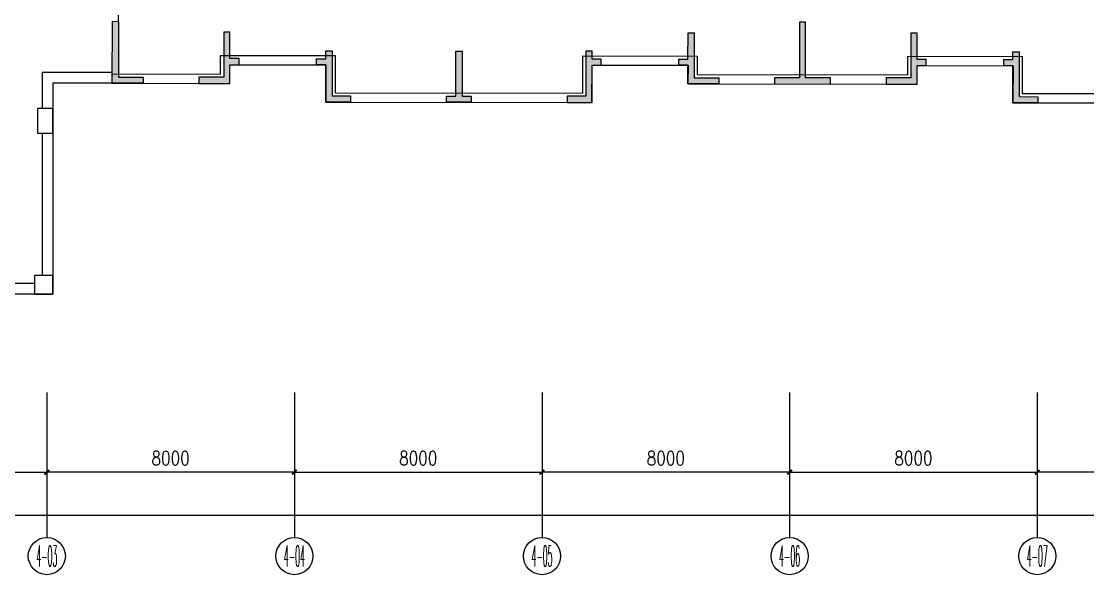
# Model space of a CAD drawing. Extents: x -781653 to 929899, y -295171 to 30012.
# Drawn here: x 429631 to 464083, y -193562 to -175691 of the extents above; entities that cross this region are included whole.
import ezdxf
from ezdxf.enums import TextEntityAlignment as Align

# ---------------------------------------------------------------- set-up
doc = ezdxf.new("R2010")
doc.units = 0
doc.header["$LTSCALE"] = 10
doc.header["$MEASUREMENT"] = 0
doc.linetypes.add('CENTER', pattern=[2, 1.25, -0.25, 0.25, -0.25])
doc.layers.get('0').update_dxf_attribs({"linetype": 'CONTINUOUS'})
doc.layers.get('Defpoints').update_dxf_attribs({"linetype": 'CONTINUOUS'})
for name, color, linetype in [('AXIS', 3, 'CONTINUOUS'), ('AXIS_TEXT', 7, 'CONTINUOUS'), ('COLUMN', 1, 'CONTINUOUS'), ('DOTE', 8, 'CENTER'), ('PUB_DIM', 3, 'CONTINUOUS'), ('solid', 252, 'CONTINUOUS'), ('wall', 8, 'CONTINUOUS'), ('wall-jg', 7, 'CONTINUOUS'), ('结构墙', 1, 'CONTINUOUS')]:
    doc.layers.add(name, color=color, linetype=linetype)
doc.layers.get('DOTE').off()
doc.styles.add('_TCH_AXIS', font='COMPLEX', dxfattribs={"bigfont": 'GBCBIG'})
doc.styles.add('COMPLEX', font='COMPLEX')
doc.styles.add('DIM_FONT', font='SIMPLEX', dxfattribs={"width": 0.8, "bigfont": 'HZTXT'})
doc.dimstyles.new('DIMN300', dxfattribs={"dimscale": 3, "dimtxt": 300, "dimasz": 100, "dimexe": 250, "dimexo": 300, "dimgap": 150, "dimtad": 1, "dimdec": 0, "dimzin": 0, "dimdsep": 46, "dimtxsty": 'DIM_FONT', "dimblk": 'ARCHTICK', "dimcen": 0.09, "dimclrt": 7, "dimazin": 2, "dimtfac": 1, "dimtdec": 0, "dimtix": 1, "dimtmove": 2, "dimatfit": 3, "dimfxl": 0, "dimtolj": 1, "dimtzin": 0, "dimarcsym": 0})

# ---------------------------------------------------------------- blocks, each defined once
blk = doc.blocks.new('A$C0A254713')
at = {"layer": 'solid'}
for points in [[(-40575, 3326), (-40575, 3526), (-41375, 3526), (-41375, 5326), (-41575, 5326), (-41575, 3326)], [(-19175, 3326), (-18375, 3326), (-18375, 3526), (-19175, 3526), (-19175, 5326), (-19375, 5326), (-19375, 3526), (-20175, 3526), (-20175, 3326)], [(-38775, 3526), (-38775, 3326), (-37775, 3326), (-37775, 3926), (-37475, 3926), (-37475, 4126), (-37775, 4126), (-37775, 4976), (-37975, 4976), (-37975, 3526)], [(-22975, 4126), (-23275, 4126), (-23275, 3926), (-22975, 3926), (-22975, 3326), (-21975, 3326), (-21975, 3526), (-22775, 3526), (-22775, 4976), (-22975, 4976)], [(-15575, 4126), (-15275, 4126), (-15275, 3926), (-15575, 3926), (-15575, 3326), (-16575, 3326), (-16575, 3526), (-15775, 3526), (-15775, 4976), (-15575, 4976)], [(-34675, 3926), (-34675, 2726), (-33875, 2726), (-33875, 2926), (-34475, 2926), (-34475, 4376), (-34675, 4376), (-34675, 4126), (-34975, 4126), (-34975, 3926)], [(-30475, 2926), (-30775, 2926), (-30775, 2726), (-29975, 2726), (-29975, 2926), (-30275, 2926), (-30275, 4376), (-30475, 4376)], [(-26075, 3926), (-25775, 3926), (-25775, 4126), (-26075, 4126), (-26075, 4376), (-26275, 4376), (-26275, 2926), (-26875, 2926), (-26875, 2726), (-26075, 2726)], [(-12475, 3926), (-12775, 3926), (-12775, 4126), (-12475, 4126), (-12475, 4376), (-12275, 4376), (-12275, 2926), (-11675, 2926), (-11675, 2726), (-12475, 2726)]]:
    blk.add_hatch(color=256, dxfattribs=at).paths.add_polyline_path(points)
at = {"layer": 'wall-jg'}
blk.add_lwpolyline([(-41375, 3526), (-40575, 3526), (-40575, 3326), (-41575, 3326), (-41575, 5326), (-41375, 5326)], close=True, dxfattribs=at)
for points in [[(-20175, 3326), (-18375, 3326), (-18375, 3526), (-19175, 3526), (-19175, 5326), (-19375, 5326), (-19375, 3526), (-20175, 3526), (-20175, 3326), (-20175, 3326)], [(-37775, 4126), (-37775, 4976), (-37975, 4976), (-37975, 3526), (-38775, 3526), (-38775, 3326), (-37775, 3326), (-37775, 3926), (-37475, 3926), (-37475, 4126), (-37775, 4126)], [(-22975, 4126), (-22975, 4976), (-22775, 4976), (-22775, 3526), (-21975, 3526), (-21975, 3326), (-22975, 3326), (-22975, 3926), (-23275, 3926), (-23275, 4126), (-22975, 4126)], [(-15575, 4126), (-15575, 4976), (-15775, 4976), (-15775, 3526), (-16575, 3526), (-16575, 3326), (-15575, 3326), (-15575, 3926), (-15275, 3926), (-15275, 4126), (-15575, 4126)], [(-34675, 4126), (-34675, 4376), (-34475, 4376), (-34475, 2926), (-33875, 2926), (-33875, 2726), (-34675, 2726), (-34675, 3926), (-34975, 3926), (-34975, 4126), (-34675, 4126)], [(-30775, 2926), (-30475, 2926), (-30475, 4376), (-30275, 4376), (-30275, 2926), (-29975, 2926), (-29975, 2726), (-30775, 2726), (-30775, 2926)], [(-26075, 4126), (-26075, 4376), (-26275, 4376), (-26275, 2926), (-26875, 2926), (-26875, 2726), (-26075, 2726), (-26075, 3926), (-25775, 3926), (-25775, 4126), (-26075, 4126)], [(-12475, 4126), (-12475, 4376), (-12275, 4376), (-12275, 2926), (-11675, 2926), (-11675, 2726), (-12475, 2726), (-12475, 3926), (-12775, 3926), (-12775, 4126), (-12475, 4126)]]:
    blk.add_lwpolyline(points, dxfattribs=at)
blk = doc.blocks.new('A$C0FE76EBE')
at = {"layer": 'COLUMN'}
for points in [[(2963, 6847), (3463, 6847), (3463, 7647), (2963, 7647)], [(2863, 1647), (3463, 1647), (3463, 2247), (2863, 2247)]]:
    blk.add_lwpolyline(points, close=True, dxfattribs=at)
at = {"layer": '结构墙', "linetype": 'ByBlock'}
for p, q in [((8879, 8757), (8880, 9357)), ((8880, 9357), (12580, 9352)), ((12580, 9352), (12579, 8152)), ((20579, 8144), (20580, 9344)), ((20580, 9344), (24280, 9339)), ((24280, 9339), (24279, 8739)), ((31079, 8732), (31080, 9332)), ((31080, 9332), (34780, 9328)), ((34780, 9328), (34779, 8128)), ((9179, 8456), (9180, 9056)), ((9180, 9056), (12280, 9053)), ((12280, 9053), (12278, 7853)), ((20878, 7843), (20880, 9043)), ((20880, 9043), (23980, 9040)), ((23980, 9040), (23979, 8440)), ((31379, 8432), (31380, 9032)), ((31380, 9032), (34480, 9028)), ((34480, 9028), (34478, 7828)), ((5379, 8761), (8879, 8757)), ((24279, 8739), (31079, 8732)), ((5379, 8461), (9179, 8456)), ((23979, 8440), (31379, 8432)), ((12579, 8152), (20579, 8144)), ((34779, 8128), (42779, 8119)), ((12278, 7853), (20878, 7843)), ((34478, 7828), (43078, 7818))]:
    blk.add_line(p, q, dxfattribs=at)
at = {"layer": '结构墙'}
for p, q in [((5379, 8811), (3113, 8811)), ((3113, 8811), (3113, 7647)), ((5379, 8461), (3463, 8461)), ((3463, 8461), (3463, 1647)), ((3113, 6847), (3113, 2247)), ((2863, 1997), (-4437, 1997)), ((3463, 1647), (-12937, 1647))]:
    blk.add_line(p, q, dxfattribs=at)
blk = doc.blocks.new('_ArchTick')
at = {"color": 0, "linetype": 'ByBlock', "const_width": 0.4}
blk.add_lwpolyline([(-0.5, -0.5), (0.5, 0.5)], dxfattribs=at)
blk = doc.blocks.new('*D131')
at = {"layer": 'Defpoints', "color": 0}
for p in [(247364, 54721), (255364, 54721), (255364, 51692)]:
    blk.add_point(p, dxfattribs=at)
at = {"layer": 'PUB_DIM', "color": 0, "lineweight": -2}
for p, q in [((247364, 54271), (247364, 51317)), ((255364, 54271), (255364, 51317)), ((247364, 51692), (255364, 51692))]:
    blk.add_line(p, q, dxfattribs=at)
at = {"layer": 'PUB_DIM', "color": 0, "lineweight": -2, "xscale": 150, "yscale": 150, "zscale": 150, "rotation": 180}
blk.add_blockref('_ArchTick', (247364, 51692), dxfattribs=at)
at = {"layer": 'PUB_DIM', "color": 0, "lineweight": -2, "xscale": 150, "yscale": 150, "zscale": 150}
blk.add_blockref('_ArchTick', (255364, 51692), dxfattribs=at)
at = {"layer": 'PUB_DIM', "color": 7, "insert": (251364, 52142), "char_height": 450, "attachment_point": 5, "style": 'DIM_FONT'}
blk.add_mtext('\\A1;8000', dxfattribs=at)
blk = doc.blocks.new('*D132')
at = {"layer": 'Defpoints', "color": 0}
for p in [(255364, 54721), (263364, 54721), (255364, 51692)]:
    blk.add_point(p, dxfattribs=at)
at = {"layer": 'PUB_DIM', "color": 0, "lineweight": -2}
for p, q in [((255364, 54271), (255364, 51317)), ((263364, 54271), (263364, 51317)), ((263364, 51692), (255364, 51692))]:
    blk.add_line(p, q, dxfattribs=at)
at = {"layer": 'PUB_DIM', "color": 0, "lineweight": -2, "xscale": 150, "yscale": 150, "zscale": 150, "rotation": 180}
blk.add_blockref('_ArchTick', (255364, 51692), dxfattribs=at)
at = {"layer": 'PUB_DIM', "color": 0, "lineweight": -2, "xscale": 150, "yscale": 150, "zscale": 150}
blk.add_blockref('_ArchTick', (263364, 51692), dxfattribs=at)
at = {"layer": 'PUB_DIM', "color": 7, "insert": (259364, 52142), "char_height": 450, "attachment_point": 5, "style": 'DIM_FONT'}
blk.add_mtext('\\A1;8000', dxfattribs=at)
blk = doc.blocks.new('*D133')
at = {"layer": 'Defpoints', "color": 0}
for p in [(263364, 54721), (271364, 54721), (271364, 51692)]:
    blk.add_point(p, dxfattribs=at)
at = {"layer": 'PUB_DIM', "color": 0, "lineweight": -2}
for p, q in [((263364, 54271), (263364, 51317)), ((271364, 54271), (271364, 51317)), ((263364, 51692), (271364, 51692))]:
    blk.add_line(p, q, dxfattribs=at)
at = {"layer": 'PUB_DIM', "color": 0, "lineweight": -2, "xscale": 150, "yscale": 150, "zscale": 150, "rotation": 180}
blk.add_blockref('_ArchTick', (263364, 51692), dxfattribs=at)
at = {"layer": 'PUB_DIM', "color": 0, "lineweight": -2, "xscale": 150, "yscale": 150, "zscale": 150}
blk.add_blockref('_ArchTick', (271364, 51692), dxfattribs=at)
at = {"layer": 'PUB_DIM', "color": 7, "insert": (267364, 52142), "char_height": 450, "attachment_point": 5, "style": 'DIM_FONT'}
blk.add_mtext('\\A1;8000', dxfattribs=at)
blk = doc.blocks.new('*D134')
at = {"layer": 'Defpoints', "color": 0}
for p in [(271364, 54721), (279364, 54721), (271364, 51692)]:
    blk.add_point(p, dxfattribs=at)
at = {"layer": 'PUB_DIM', "color": 0, "lineweight": -2}
for p, q in [((271364, 54271), (271364, 51317)), ((279364, 54271), (279364, 51317)), ((279364, 51692), (271364, 51692))]:
    blk.add_line(p, q, dxfattribs=at)
at = {"layer": 'PUB_DIM', "color": 0, "lineweight": -2, "xscale": 150, "yscale": 150, "zscale": 150, "rotation": 180}
blk.add_blockref('_ArchTick', (271364, 51692), dxfattribs=at)
at = {"layer": 'PUB_DIM', "color": 0, "lineweight": -2, "xscale": 150, "yscale": 150, "zscale": 150}
blk.add_blockref('_ArchTick', (279364, 51692), dxfattribs=at)
at = {"layer": 'PUB_DIM', "color": 7, "insert": (275364, 52142), "char_height": 450, "attachment_point": 5, "style": 'DIM_FONT'}
blk.add_mtext('\\A1;8000', dxfattribs=at)
blk = doc.blocks.new('*D135')
at = {"layer": 'Defpoints', "color": 0}
for p in [(279364, 54721), (287364, 54721), (287364, 51692)]:
    blk.add_point(p, dxfattribs=at)
at = {"layer": 'PUB_DIM', "color": 0, "lineweight": -2}
for p, q in [((279364, 54271), (279364, 51317)), ((287364, 54271), (287364, 51317)), ((279364, 51692), (287364, 51692))]:
    blk.add_line(p, q, dxfattribs=at)
at = {"layer": 'PUB_DIM', "color": 0, "lineweight": -2, "xscale": 150, "yscale": 150, "zscale": 150, "rotation": 180}
blk.add_blockref('_ArchTick', (279364, 51692), dxfattribs=at)
at = {"layer": 'PUB_DIM', "color": 0, "lineweight": -2, "xscale": 150, "yscale": 150, "zscale": 150}
blk.add_blockref('_ArchTick', (287364, 51692), dxfattribs=at)
at = {"layer": 'PUB_DIM', "color": 7, "insert": (283364, 52142), "char_height": 450, "attachment_point": 5, "style": 'DIM_FONT'}
blk.add_mtext('\\A1;8000', dxfattribs=at)
blk = doc.blocks.new('*D136')
at = {"layer": 'Defpoints', "color": 0}
for p in [(287364, 54721), (295364, 54721), (287364, 51692)]:
    blk.add_point(p, dxfattribs=at)
at = {"layer": 'PUB_DIM', "color": 0, "lineweight": -2}
for p, q in [((287364, 54271), (287364, 51317)), ((295364, 54271), (295364, 51317)), ((295364, 51692), (287364, 51692))]:
    blk.add_line(p, q, dxfattribs=at)
at = {"layer": 'PUB_DIM', "color": 0, "lineweight": -2, "xscale": 150, "yscale": 150, "zscale": 150, "rotation": 180}
blk.add_blockref('_ArchTick', (287364, 51692), dxfattribs=at)
at = {"layer": 'PUB_DIM', "color": 0, "lineweight": -2, "xscale": 150, "yscale": 150, "zscale": 150}
blk.add_blockref('_ArchTick', (295364, 51692), dxfattribs=at)
at = {"layer": 'PUB_DIM', "color": 7, "insert": (291364, 52142), "char_height": 450, "attachment_point": 5, "style": 'DIM_FONT'}
blk.add_mtext('\\A1;8000', dxfattribs=at)
blk = doc.blocks.new('*D157')
at = {"layer": 'Defpoints', "color": 0}
for p in [(155664, 54580), (295364, 54580), (295364, 50306)]:
    blk.add_point(p, dxfattribs=at)
at = {"layer": 'PUB_DIM', "color": 0, "lineweight": -2}
for p, q in [((155664, 54130), (155664, 49931)), ((295364, 54130), (295364, 49931)), ((155664, 50306), (295364, 50306))]:
    blk.add_line(p, q, dxfattribs=at)
at = {"layer": 'PUB_DIM', "color": 0, "lineweight": -2, "xscale": 150, "yscale": 150, "zscale": 150, "rotation": 180}
blk.add_blockref('_ArchTick', (155664, 50306), dxfattribs=at)
at = {"layer": 'PUB_DIM', "color": 0, "lineweight": -2, "xscale": 150, "yscale": 150, "zscale": 150}
blk.add_blockref('_ArchTick', (295364, 50306), dxfattribs=at)
at = {"layer": 'PUB_DIM', "color": 7, "insert": (225514, 50756), "char_height": 450, "attachment_point": 5, "style": 'DIM_FONT'}
blk.add_mtext('\\A1;139700', dxfattribs=at)
blk = doc.blocks.new('_AXISO')
blk.add_circle((0, 0), 0.5)
at = {"layer": 'AXIS_TEXT', "style": 'COMPLEX', "width": 1.041667}
blk.add_attdef('A', text='', height=0.56, dxfattribs=at).set_placement((-0.25, -0.28), (0.25, -0.28), align=Align.FIT)
blk = doc.blocks.new('A$C35934B5C')
at = {"layer": 'AXIS'}
for p, q in [((255364.2, 54270.5), (255364.2, 49583.5)), ((263364.2, 54270.5), (263364.2, 49583.5)), ((271364.2, 54270.5), (271364.2, 49583.5)), ((279364.2, 54270.5), (279364.2, 49583.5)), ((287364.2, 54270.5), (287364.2, 49583.5))]:
    blk.add_line(p, q, dxfattribs=at)
ref = blk.add_blockref('_AXISO', (255364.2, 48983.5), dxfattribs=dict(at, xscale=1200, yscale=1200, zscale=1200))
ref.add_attrib('A', '4-03', dxfattribs={"layer": 'AXIS_TEXT', "linetype": 'ByBlock', "height": 678.82, "style": '_TCH_AXIS', "width": 0.259259}).set_placement((255024.8, 48644.1), (255703.6, 48644.1), align=Align.FIT)
ref = blk.add_blockref('_AXISO', (263364.2, 48983.5), dxfattribs=dict(at, xscale=1200, yscale=1200, zscale=1200))
ref.add_attrib('A', '4-04', dxfattribs={"layer": 'AXIS_TEXT', "linetype": 'ByBlock', "height": 678.82, "style": '_TCH_AXIS', "width": 0.253012}).set_placement((263024.8, 48644.1), (263703.6, 48644.1), align=Align.FIT)
ref = blk.add_blockref('_AXISO', (271364.2, 48983.5), dxfattribs=dict(at, xscale=1200, yscale=1200, zscale=1200))
ref.add_attrib('A', '4-05', dxfattribs={"layer": 'AXIS_TEXT', "linetype": 'ByBlock', "height": 678.82, "style": '_TCH_AXIS', "width": 0.259259}).set_placement((271024.8, 48644.1), (271703.6, 48644.1), align=Align.FIT)
ref = blk.add_blockref('_AXISO', (279364.2, 48983.5), dxfattribs=dict(at, xscale=1200, yscale=1200, zscale=1200))
ref.add_attrib('A', '4-06', dxfattribs={"layer": 'AXIS_TEXT', "linetype": 'ByBlock', "height": 678.82, "style": '_TCH_AXIS', "width": 0.259259}).set_placement((279024.8, 48644.1), (279703.6, 48644.1), align=Align.FIT)
ref = blk.add_blockref('_AXISO', (287364.2, 48983.5), dxfattribs=dict(at, xscale=1200, yscale=1200, zscale=1200))
ref.add_attrib('A', '4-07', dxfattribs={"layer": 'AXIS_TEXT', "linetype": 'ByBlock', "height": 678.82, "style": '_TCH_AXIS', "width": 0.259259}).set_placement((287024.8, 48644.1), (287703.6, 48644.1), align=Align.FIT)
at = {"layer": 'PUB_DIM'}
for base, p1, p2, picture, middle in [((295364.2, 50305.7), (155664.2, 54580), (295364.2, 54580), '*D157', (225514.2, 50755.7)), ((255364.2, 51692.1), (247364.2, 54720.5), (255364.2, 54720.5), '*D131', (251364.2, 52142.1)), ((271364.2, 51692.1), (263364.2, 54720.5), (271364.2, 54720.5), '*D133', (267364.2, 52142.1)), ((287364.2, 51692.1), (279364.2, 54720.5), (287364.2, 54720.5), '*D135', (283364.2, 52142.1))]:
    dim = blk.add_linear_dim(base=base, p1=p1, p2=p2, dimstyle='DIMN300', override={"dimscale": 1.5}, dxfattribs=at)
    dim.commit()
    dim.dimension.update_dxf_attribs({"geometry": picture, "text_midpoint": middle})
for base, p1, p2, picture, middle in [((255364.2, 51692.1), (263364.2, 54720.5), (255364.2, 54720.5), '*D132', (259364.2, 52142.1)), ((271364.2, 51692.1), (279364.2, 54720.5), (271364.2, 54720.5), '*D134', (275364.2, 52142.1)), ((287364.2, 51692.1), (295364.2, 54720.5), (287364.2, 54720.5), '*D136', (291364.2, 52142.1))]:
    dim = blk.add_linear_dim(base=base, p1=p1, p2=p2, angle=180, dimstyle='DIMN300', override={"dimscale": 1.5}, dxfattribs=at)
    dim.commit()
    dim.dimension.update_dxf_attribs({"geometry": picture, "text_midpoint": middle})

msp = doc.modelspace()

# ---------------------------------------------------------------- linework, layer by layer
at = {"layer": 'wall'}
msp.add_lwpolyline([(432771.7, -175691.5), (432780.6, -167691.5), (436980.6, -167696.2), (436983, -165596.2), (440133, -165596.2)], dxfattribs=at)

# ---------------------------------------------------------------- block references
at = {"layer": 'DOTE', "color": 3}
msp.add_blockref('A$C35934B5C', (175089.6, -241945.8), dxfattribs=at)
at = {"layer": 'wall', "rotation": 359.9360639599089}
msp.add_blockref('A$C0A254713', (474140.3, -181063.5), dxfattribs=at)
at = {"layer": '结构墙'}
msp.add_blockref('A$C0FE76EBE', (427190.6, -186151.8), dxfattribs=at)

doc.saveas('drawing.dxf')
